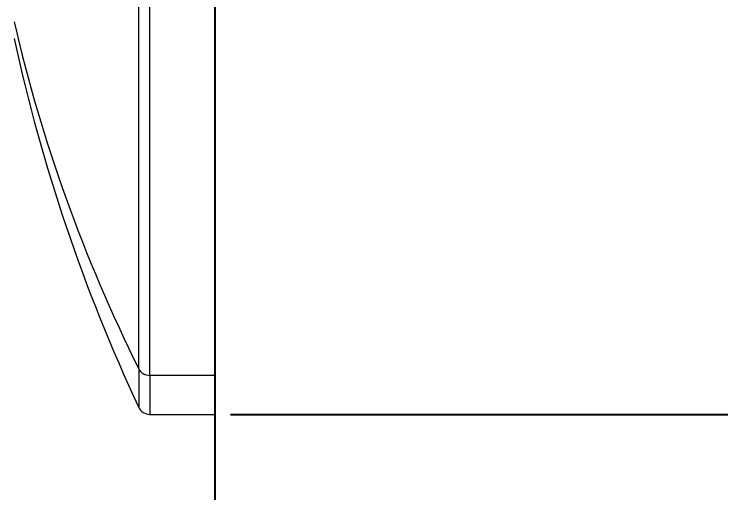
# Model space of a CAD drawing. Header units: millimetres. Extents: x 24958 to 25799, y 1150 to 1745.
# Drawn here: x 25688.31 to 25717.3, y 1311.38 to 1331.04 of the extents above; entities that cross this region are included whole.
import ezdxf

# ---------------------------------------------------------------- set-up
doc = ezdxf.new("R2010")
doc.units = ezdxf.units.MM
doc.layers.add('DIM', color=3, linetype='Continuous')
doc.layers.add('벽', color=2, linetype='Continuous')
doc.styles.get("Standard").update_dxf_attribs({"font": 'arial.ttf'})
doc.dimstyles.new('ISO-25', dxfattribs={"dimtxt": 7, "dimasz": 5, "dimexe": 1.252, "dimexo": 0.625, "dimgap": 1, "dimtad": 1, "dimtih": 1, "dimtoh": 1, "dimdec": 1, "dimdsep": 46, "dimtxsty": 'Standard', "dimcen": 0, "dimclrd": 3, "dimclre": 3, "dimclrt": 4, "dimadec": 0, "dimazin": 0, "dimtfac": 1, "dimtdec": 1, "dimtmove": 0, "dimatfit": 3, "dimfxl": 1, "dimarcsym": 0})

# ---------------------------------------------------------------- blocks, each defined once
blk = doc.blocks.new('*D68')
at = {"layer": 'Defpoints', "color": 0, "transparency": 16777216}
for p in [(25696.555, 1368.603), (25696.555, 1314.603), (25725.232, 1314.603)]:
    blk.add_point(p, dxfattribs=at)
at = {"layer": 'DIM', "color": 3, "lineweight": -2, "transparency": 16777216}
for p, q in [((25697.18, 1368.603), (25726.484, 1368.603)), ((25725.232, 1362.603), (25725.232, 1346.334)), ((25725.232, 1320.603), (25725.232, 1336.872)), ((25697.18, 1314.603), (25726.484, 1314.603))]:
    blk.add_line(p, q, dxfattribs=at)
at = {"layer": 'DIM', "color": 3, "transparency": 16777216}
for points in [[(25724.232, 1362.603), (25726.232, 1362.603), (25725.232, 1368.603)], [(25724.232, 1320.603), (25726.232, 1320.603), (25725.232, 1314.603)]]:
    blk.add_solid(points, dxfattribs=at)
at = {"layer": 'DIM', "color": 4, "transparency": 16777216, "insert": (25725.232, 1341.603), "char_height": 6, "attachment_point": 5}
blk.add_mtext('%%C54', dxfattribs=at)
blk = doc.blocks.new('*D69')
at = {"layer": 'Defpoints', "color": 0, "transparency": 16777216}
for p in [(25738.24, 1341.603), (25747.668, 1341.603), (25696.555, 1216.195)]:
    blk.add_point(p, dxfattribs=at)
at = {"layer": 'DIM', "color": 3, "lineweight": -2, "transparency": 16777216}
for p, q in [((25738.865, 1341.603), (25748.92, 1341.603)), ((25747.668, 1335.603), (25747.668, 1284.332)), ((25747.668, 1222.195), (25747.668, 1273.466)), ((25697.18, 1216.195), (25748.92, 1216.195))]:
    blk.add_line(p, q, dxfattribs=at)
at = {"layer": 'DIM', "color": 3, "transparency": 16777216}
for points in [[(25746.668, 1335.603), (25748.668, 1335.603), (25747.668, 1341.603)], [(25746.668, 1222.195), (25748.668, 1222.195), (25747.668, 1216.195)]]:
    blk.add_solid(points, dxfattribs=at)
at = {"layer": 'DIM', "color": 4, "transparency": 16777216, "insert": (25747.668, 1278.899), "char_height": 6, "width": 22.96248, "attachment_point": 5}
blk.add_mtext('(400)', dxfattribs=at)
blk = doc.blocks.new('*D70')
at = {"layer": 'Defpoints', "color": 0, "transparency": 16777216}
for p in [(25520.597, 1321.67), (25696.555, 1251.804), (25696.555, 1228.574)]:
    blk.add_point(p, dxfattribs=at)
at = {"layer": 'DIM', "color": 3, "lineweight": -2, "transparency": 16777216}
for p, q in [((25520.597, 1321.045), (25520.597, 1227.322)), ((25696.555, 1251.179), (25696.555, 1227.322)), ((25526.597, 1228.574), (25600.732, 1228.574)), ((25690.555, 1228.574), (25616.42, 1228.574))]:
    blk.add_line(p, q, dxfattribs=at)
at = {"layer": 'DIM', "color": 3, "transparency": 16777216}
for points in [[(25526.597, 1229.574), (25526.597, 1227.574), (25520.597, 1228.574)], [(25690.555, 1229.574), (25690.555, 1227.574), (25696.555, 1228.574)]]:
    blk.add_solid(points, dxfattribs=at)
at = {"layer": 'DIM', "color": 4, "transparency": 16777216, "insert": (25608.576, 1228.574), "char_height": 6, "attachment_point": 5}
blk.add_mtext('176', dxfattribs=at)

msp = doc.modelspace()

# ---------------------------------------------------------------- linework, layer by layer
at = {"linetype": 'Continuous', "lineweight": 13, "extrusion": (0, 1, 0)}
for p, q in [((25693.873, 1316.204), (25693.873, 1368.603)), ((25693.42, 1316.475), (25693.42, 1368.315)), ((25693.42, 1316.475), (25693.42, 1314.891)), ((25693.873, 1316.204), (25693.873, 1314.603)), ((25696.555, 1316.204), (25693.873, 1316.204))]:
    msp.add_line(p, q, dxfattribs=at)
at = {"linetype": 'Continuous', "lineweight": 18, "extrusion": (0, 1, 0)}
for p, q in [((25696.555, 1368.603), (25696.555, 1316.204)), ((25696.555, 1316.204), (25696.555, 1314.603)), ((25693.873, 1314.603), (25696.555, 1314.603))]:
    msp.add_line(p, q, dxfattribs=at)
at = {"linetype": 'Continuous', "lineweight": 18}
for centre, radius, start, end in [((25758.284, 1345.218), 71.604, 192.23731, 205.05826), ((25693.873, 1315.103), 0.5, 205.0583, 270)]:
    msp.add_arc(centre, radius, start, end, dxfattribs=at)
at = {"linetype": 'Continuous', "lineweight": 13}
for centre, major_axis, start_param, end_param in [((25758.284, 1345.004), (71.604, 0), 3.355174, 3.578942), ((25693.873, 1316.674), (0.5, 0), 3.578942, 4.712389)]:
    msp.add_ellipse(centre, major_axis=major_axis, ratio=0.940706, start_param=start_param, end_param=end_param, dxfattribs=at)
at = {"layer": '벽'}
msp.add_line((25696.555, 1216.195), (25696.555, 1679.347), dxfattribs=at)

# ---------------------------------------------------------------- dimensions: what is measured, and where the dimension line sits
at = {"layer": 'DIM', "color": 3}
for base, p1, p2, text, picture, middle in [((25725.232, 1314.603), (25696.555, 1368.603), (25696.555, 1314.603), '%%C<>', '*D68', (25725.232, 1341.603)), ((25747.668, 1341.603), (25696.555, 1216.195), (25738.24, 1341.603), '(400)', '*D69', (25747.668, 1278.899))]:
    dim = msp.add_linear_dim(base=base, p1=p1, p2=p2, angle=90, text=text, dimstyle='ISO-25', override={"dimtxt": 6, "dimasz": 6, "dimgap": 1.5, "dimtad": 0}, dxfattribs=at)
    dim.commit()
    dim.dimension.update_dxf_attribs({"geometry": picture, "text_midpoint": middle})
dim = msp.add_linear_dim(base=(25696.555, 1228.574), p1=(25520.597, 1321.67), p2=(25696.555, 1251.804), dimstyle='ISO-25', override={"dimtxt": 6, "dimasz": 6, "dimgap": 1.5, "dimtad": 0}, dxfattribs=at)
dim.commit()
dim.dimension.update_dxf_attribs({"geometry": '*D70', "text_midpoint": (25608.576, 1228.574)})

doc.saveas('drawing.dxf')
